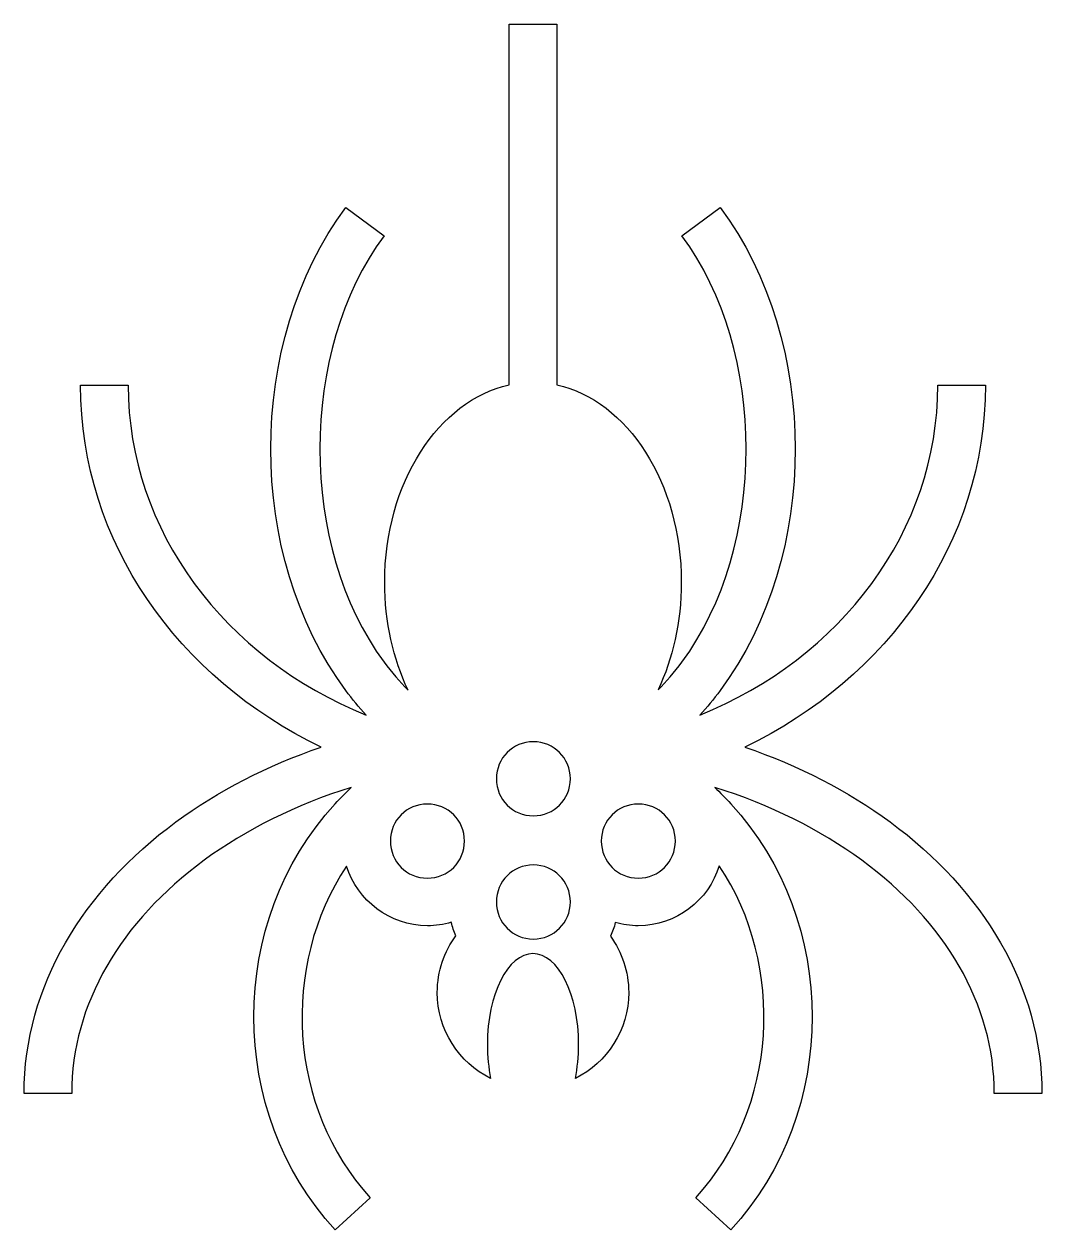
# Model space of a CAD drawing. Header units: centimetres. Extents: x -8.5 to 8.4, y -9.8 to 10.2.
import ezdxf

# ---------------------------------------------------------------- set-up
doc = ezdxf.new("R2010")
doc.units = ezdxf.units.CM
doc.header["$MEASUREMENT"] = 0
doc.layers.add('Layer 1', color=7, linetype='Continuous')

msp = doc.modelspace()

# ---------------------------------------------------------------- linework, layer by layer
at = {"layer": 'Layer 1'}
for points, knots in [([(-0.43749, 10.17699), (-0.43749, 10.17699), (-0.43749, 4.20896), (-0.43749, 4.20896), (-0.43749, 4.20896), (-1.60609, 3.95469), (-2.49845, 2.5895), (-2.49845, 0.94221), (-2.49845, 0.94221), (-2.49845, 0.28641), (-2.35651, -0.32426), (-2.11236, -0.83812), (-2.11236, -0.83812), (-2.24941, -0.69981), (-2.3824, -0.54674), (-2.50899, -0.37554), (-2.50899, -0.37554), (-3.9233, 1.53636), (-3.9233, 4.7649), (-2.50899, 6.67705), (-2.50899, 6.67705), (-2.50899, 6.67705), (-3.14151, 7.14617), (-3.14151, 7.14617), (-3.14151, 7.14617), (-4.79821, 4.90621), (-4.79837, 1.39501), (-3.14151, -0.84466), (-3.14151, -0.84466), (-3.03428, -0.98972), (-2.92215, -1.12592), (-2.80543, -1.25327), (-2.80543, -1.25327), (-5.1369, -0.31018), (-6.74421, 1.78923), (-6.74421, 4.2036), (-6.74421, 4.2036), (-6.74421, 4.2036), (-7.5323, 4.2036), (-7.5323, 4.2036), (-7.5323, 4.2036), (-7.5323, 1.60057), (-5.91149, -0.64614), (-3.55004, -1.78164), (-3.55004, -1.78164), (-4.44434, -2.08727), (-5.25687, -2.50684), (-5.95361, -3.01902), (-5.95361, -3.01902), (-7.48389, -4.14385), (-8.46657, -5.73599), (-8.46657, -7.50991), (-8.46657, -7.50991), (-8.46657, -7.50991), (-7.67862, -7.5099), (-7.67862, -7.5099), (-7.67862, -7.5099), (-7.67862, -6.02601), (-6.86343, -4.66575), (-5.48715, -3.65415), (-5.48715, -3.65415), (-4.79939, -3.14856), (-3.97319, -2.73506), (-3.05195, -2.4484), (-3.05195, -2.4484), (-3.14379, -2.53375), (-3.23293, -2.62411), (-3.31951, -2.71857), (-3.31951, -2.71857), (-5.11068, -4.67369), (-5.11068, -7.81191), (-3.31951, -9.76716), (-3.31951, -9.76716), (-3.31951, -9.76716), (-2.73826, -9.23479), (-2.73826, -9.23479), (-2.73826, -9.23479), (-4.09873, -7.74972), (-4.22856, -5.39944), (-3.12831, -3.74899), (-3.12831, -3.74899), (-2.95066, -4.31902), (-2.41639, -4.73732), (-1.79074, -4.73732), (-1.79074, -4.73732), (-1.65369, -4.73732), (-1.52103, -4.71666), (-1.39546, -4.67934), (-1.39546, -4.67934), (-1.37636, -4.75566), (-1.35148, -4.82963), (-1.3204, -4.90072), (-1.3204, -4.90072), (-1.51319, -5.1633), (-1.62738, -5.48795), (-1.62738, -5.83896), (-1.62738, -5.83896), (-1.62738, -6.46254), (-1.2676, -7.00195), (-0.74447, -7.26074), (-0.74447, -7.26074), (-0.7793, -7.08785), (-0.79845, -6.89978), (-0.79845, -6.70201), (-0.79845, -6.70201), (-0.79845, -5.8713), (-0.46056, -5.19716), (-0.04343, -5.19716), (-0.04343, -5.19716), (0.37361, -5.19716), (0.71159, -5.8713), (0.71159, -6.70205), (0.71159, -6.70205), (0.71159, -6.89982), (0.69236, -7.08789), (0.65761, -7.26078), (0.65761, -7.26078), (1.18066, -7.00187), (1.54044, -6.46254), (1.54044, -5.83888), (1.54044, -5.83888), (1.54044, -5.49247), (1.4284, -5.17204), (1.24004, -4.91118), (1.24004, -4.91118), (1.27276, -4.83823), (1.29916, -4.76191), (1.3191, -4.68322), (1.3191, -4.68322), (1.44054, -4.71797), (1.56806, -4.73728), (1.7, -4.73728), (1.7, -4.73728), (2.32704, -4.73728), (2.8624, -4.31708), (3.03883, -3.74507), (3.03883, -3.74507), (4.14194, -5.39565), (4.01299, -7.7485), (2.65139, -9.23475), (2.65139, -9.23475), (2.65139, -9.23475), (3.23246, -9.76712), (3.23246, -9.76712), (3.23246, -9.76712), (5.02376, -7.81188), (5.02376, -4.67365), (3.23246, -2.71849), (3.23246, -2.71849), (3.14602, -2.62403), (3.05679, -2.53363), (2.96503, -2.44828), (2.96503, -2.44828), (3.88619, -2.73494), (4.71239, -3.14844), (5.40023, -3.65403), (5.40023, -3.65403), (6.77647, -4.66564), (7.59162, -6.02598), (7.59162, -7.50978), (7.59162, -7.50978), (7.59162, -7.50978), (8.37975, -7.50978), (8.37975, -7.50978), (8.37975, -7.50978), (8.37975, -5.73586), (7.39703, -4.14372), (5.86675, -3.01889), (5.86675, -3.01889), (5.16997, -2.50672), (4.35747, -2.08715), (3.46318, -1.78151), (3.46318, -1.78151), (5.82459, -0.64593), (7.44544, 1.6007), (7.44544, 4.20373), (7.44544, 4.20373), (7.44544, 4.20373), (6.65739, 4.20372), (6.65739, 4.20372), (6.65739, 4.20372), (6.65739, 1.78935), (5.05003, -0.31007), (2.71865, -1.25311), (2.71865, -1.25311), (2.83524, -1.12576), (2.94737, -0.98956), (3.0546, -0.8445), (3.0546, -0.8445), (4.71146, 1.39504), (4.71146, 4.90637), (3.0546, 7.14633), (3.0546, 7.14633), (3.0546, 7.14633), (2.42208, 6.67717), (2.42208, 6.67717), (2.42208, 6.67717), (3.83648, 4.76506), (3.83639, 1.53635), (2.42208, -0.37542), (2.42208, -0.37542), (2.29612, -0.54578), (2.16317, -0.69758), (2.02676, -0.8353), (2.02676, -0.8353), (2.27007, -0.32169), (2.41154, 0.28751), (2.41154, 0.94233), (2.41154, 0.94233), (2.41154, 2.58962), (1.51918, 3.95481), (0.35058, 4.20908), (0.35058, 4.20908), (0.35058, 4.20908), (0.35058, 10.17694), (0.35058, 10.17694), (0.35058, 10.17694), (0.35058, 10.17694), (-0.43741, 10.17694), (-0.43741, 10.17694), (-0.43741, 10.17694), (-0.43741, 10.17694), (-0.43749, 10.17699), (-0.43749, 10.17699)], [0, 0, 0, 0, 0.01754386, 0.01754386, 0.01754386, 0.01754386, 0.03508772, 0.03508772, 0.03508772, 0.03508772, 0.05263158, 0.05263158, 0.05263158, 0.05263158, 0.07017544, 0.07017544, 0.07017544, 0.07017544, 0.0877193, 0.0877193, 0.0877193, 0.0877193, 0.10526316, 0.10526316, 0.10526316, 0.10526316, 0.12280702, 0.12280702, 0.12280702, 0.12280702, 0.14035088, 0.14035088, 0.14035088, 0.14035088, 0.15789474, 0.15789474, 0.15789474, 0.15789474, 0.1754386, 0.1754386, 0.1754386, 0.1754386, 0.19298246, 0.19298246, 0.19298246, 0.19298246, 0.21052632, 0.21052632, 0.21052632, 0.21052632, 0.22807018, 0.22807018, 0.22807018, 0.22807018, 0.24561404, 0.24561404, 0.24561404, 0.24561404, 0.26315789, 0.26315789, 0.26315789, 0.26315789, 0.28070175, 0.28070175, 0.28070175, 0.28070175, 0.29824561, 0.29824561, 0.29824561, 0.29824561, 0.31578947, 0.31578947, 0.31578947, 0.31578947, 0.33333333, 0.33333333, 0.33333333, 0.33333333, 0.35087719, 0.35087719, 0.35087719, 0.35087719, 0.36842105, 0.36842105, 0.36842105, 0.36842105, 0.38596491, 0.38596491, 0.38596491, 0.38596491, 0.40350877, 0.40350877, 0.40350877, 0.40350877, 0.42105263, 0.42105263, 0.42105263, 0.42105263, 0.43859649, 0.43859649, 0.43859649, 0.43859649, 0.45614035, 0.45614035, 0.45614035, 0.45614035, 0.47368421, 0.47368421, 0.47368421, 0.47368421, 0.49122807, 0.49122807, 0.49122807, 0.49122807, 0.50877193, 0.50877193, 0.50877193, 0.50877193, 0.52631579, 0.52631579, 0.52631579, 0.52631579, 0.54385965, 0.54385965, 0.54385965, 0.54385965, 0.56140351, 0.56140351, 0.56140351, 0.56140351, 0.57894737, 0.57894737, 0.57894737, 0.57894737, 0.59649123, 0.59649123, 0.59649123, 0.59649123, 0.61403509, 0.61403509, 0.61403509, 0.61403509, 0.63157895, 0.63157895, 0.63157895, 0.63157895, 0.64912281, 0.64912281, 0.64912281, 0.64912281, 0.66666667, 0.66666667, 0.66666667, 0.66666667, 0.68421053, 0.68421053, 0.68421053, 0.68421053, 0.70175439, 0.70175439, 0.70175439, 0.70175439, 0.71929825, 0.71929825, 0.71929825, 0.71929825, 0.73684211, 0.73684211, 0.73684211, 0.73684211, 0.75438596, 0.75438596, 0.75438596, 0.75438596, 0.77192982, 0.77192982, 0.77192982, 0.77192982, 0.78947368, 0.78947368, 0.78947368, 0.78947368, 0.80701754, 0.80701754, 0.80701754, 0.80701754, 0.8245614, 0.8245614, 0.8245614, 0.8245614, 0.84210526, 0.84210526, 0.84210526, 0.84210526, 0.85964912, 0.85964912, 0.85964912, 0.85964912, 0.87719298, 0.87719298, 0.87719298, 0.87719298, 0.89473684, 0.89473684, 0.89473684, 0.89473684, 0.9122807, 0.9122807, 0.9122807, 0.9122807, 0.92982456, 0.92982456, 0.92982456, 0.92982456, 0.94736842, 0.94736842, 0.94736842, 0.94736842, 0.96491228, 0.96491228, 0.96491228, 0.96491228, 1, 1, 1, 1]), ([(-0.03816, -1.6933), (0.30496, -1.6933), (0.57454, -1.96309), (0.57454, -2.306), (0.57454, -2.306), (0.57454, -2.64904), (0.30496, -2.91883), (-0.03816, -2.91883), (-0.03816, -2.91883), (-0.38141, -2.91883), (-0.6496, -2.64904), (-0.6496, -2.306), (-0.6496, -2.306), (-0.6496, -1.96305), (-0.38116, -1.6933), (-0.03816, -1.6933)], [0, 0, 0, 0, 0.2, 0.2, 0.2, 0.2, 0.4, 0.4, 0.4, 0.4, 0.6, 0.6, 0.6, 0.6, 1, 1, 1, 1]), ([(-1.79083, -2.7238), (-1.44758, -2.7238), (-1.17805, -2.99359), (-1.17805, -3.3365), (-1.17805, -3.3365), (-1.17805, -3.67949), (-1.44763, -3.94928), (-1.79075, -3.94928), (-1.79075, -3.94928), (-2.134, -3.94928), (-2.40353, -3.67957), (-2.40353, -3.33658), (-2.40353, -3.33658), (-2.40353, -2.99359), (-2.13374, -2.7238), (-1.79083, -2.7238)], [0, 0, 0, 0, 0.2, 0.2, 0.2, 0.2, 0.4, 0.4, 0.4, 0.4, 0.6, 0.6, 0.6, 0.6, 1, 1, 1, 1]), ([(1.69992, -2.7238), (2.04308, -2.7238), (2.3127, -2.99359), (2.3127, -3.3365), (2.3127, -3.3365), (2.3127, -3.67949), (2.04308, -3.94928), (1.7, -3.94928), (1.7, -3.94928), (1.35675, -3.94928), (1.08717, -3.67957), (1.08717, -3.33658), (1.08717, -3.33658), (1.08717, -2.99359), (1.35705, -2.7238), (1.7, -2.7238), (1.7, -2.7238), (1.7, -2.7238), (1.69992, -2.7238), (1.69992, -2.7238)], [0, 0, 0, 0, 0.16666667, 0.16666667, 0.16666667, 0.16666667, 0.33333333, 0.33333333, 0.33333333, 0.33333333, 0.5, 0.5, 0.5, 0.5, 0.66666667, 0.66666667, 0.66666667, 0.66666667, 1, 1, 1, 1]), ([(-0.03816, -3.73056), (0.305, -3.73056), (0.57454, -4.00031), (0.57454, -4.34326), (0.57454, -4.34326), (0.57454, -4.68621), (0.305, -4.95596), (-0.03816, -4.95596), (-0.03816, -4.95596), (-0.38132, -4.95596), (-0.6496, -4.6863), (-0.6496, -4.34326), (-0.6496, -4.34326), (-0.6496, -4.00031), (-0.38112, -3.73056), (-0.03816, -3.73056)], [0, 0, 0, 0, 0.2, 0.2, 0.2, 0.2, 0.4, 0.4, 0.4, 0.4, 0.6, 0.6, 0.6, 0.6, 1, 1, 1, 1])]:
    msp.add_open_spline(points, degree=3, knots=knots, dxfattribs=at)

doc.saveas('drawing.dxf')
